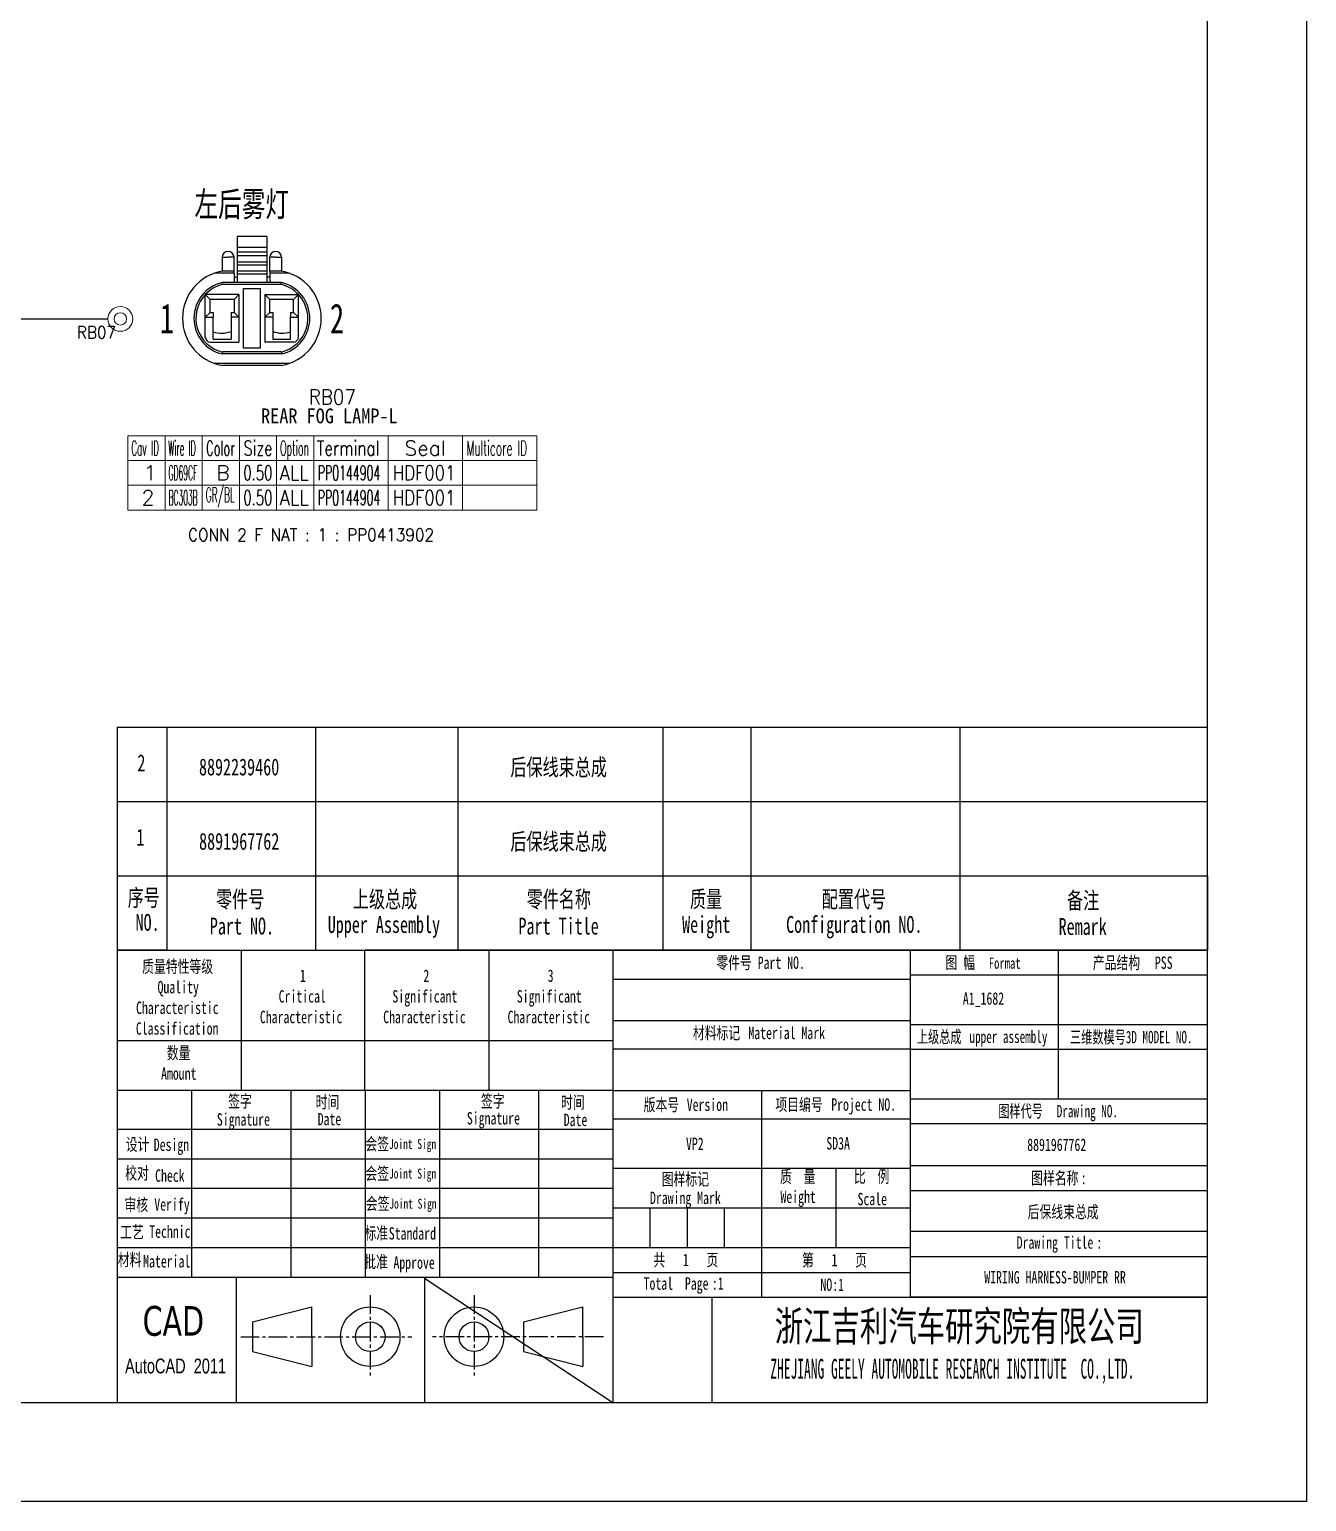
# Model space of a CAD drawing. Header units: inches. Extents: x 47316 to 59086, y 3141 to 11743.
# Drawn here: x 51687.2 to 51944.9, y 3325.1 to 3622.1 of the extents above; entities that cross this region are included whole.
import ezdxf

# ---------------------------------------------------------------- set-up
doc = ezdxf.new("R2010")
doc.units = ezdxf.units.IN
doc.header["$MEASUREMENT"] = 0
doc.linetypes.add('CENTER2', pattern=[1.125, 0.75, -0.125, 0.125, -0.125])
doc.styles.add('MtX_@FangSong_GB2312', font='')
doc.styles.add('MtX_Arial', font='')
doc.styles.add('MtX_FangSong_GB2312', font='')
doc.styles.add('MtX_KaiTi_GB2312', font='')
doc.styles.add('MtX_SimSun', font='')
doc.styles.add('MtX_SimSun_1', font='')
doc.styles.add('MtX_Verdana', font='')
doc.styles.get("Standard").update_dxf_attribs({"font": ''})
doc.styles.get('MtX_@FangSong_GB2312').set_extended_font_data('@FangSong_GB2312')
doc.styles.get('MtX_Arial').set_extended_font_data('Arial')
doc.styles.get('MtX_FangSong_GB2312').set_extended_font_data('FangSong_GB2312')
doc.styles.get('MtX_KaiTi_GB2312').set_extended_font_data('KaiTi_GB2312')
doc.styles.get('MtX_SimSun').set_extended_font_data('SimSun')
doc.styles.get('MtX_SimSun_1').set_extended_font_data('SimSun')
doc.styles.get('MtX_Verdana').set_extended_font_data('Verdana')
doc.styles.get('Standard').set_extended_font_data('SimSun')
doc.linetypes.add('_VH_FELT_TAPE', pattern='A,0.4,-0.7,["FELT",Standard,S=0.3,R=0,X=-0.5,Y=-0.15],-0.7', length=1.8)

msp = doc.modelspace()

# ---------------------------------------------------------------- linework, layer by layer
at = {"color": 0, "lineweight": -3}
for p, q in [((51944.93, 3919.09), (51944.93, 3325.09)), ((51924.93, 3345.09), (51924.93, 3899.09)), ((51704.93, 3481.33), (51924.99, 3481.33)), ((51704.93, 3481.33), (51704.93, 3436.33)), ((51714.93, 3481.33), (51714.93, 3436.33)), ((51744.93, 3481.33), (51744.93, 3436.33)), ((51773.64, 3481.33), (51773.64, 3436.33)), ((51815.05, 3481.33), (51815.05, 3436.33)), ((51832.77, 3481.33), (51832.77, 3436.33)), ((51874.99, 3481.33), (51874.99, 3436.33)), ((51704.93, 3466.33), (51924.99, 3466.33)), ((51704.93, 3451.33), (51924.99, 3451.33)), ((51924.93, 3436.33), (51924.93, 3451.33)), ((51924.99, 3436.33), (51924.99, 3451.33)), ((51704.93, 3436.33), (51864.87, 3436.33)), ((51714.93, 3436.33), (51704.93, 3436.33)), ((51704.93, 3436.33), (51704.93, 3345.09)), ((51704.93, 3436.33), (51704.93, 3409.86)), ((51704.93, 3436.33), (51714.93, 3436.33)), ((51704.93, 3436.33), (51924.99, 3436.33)), ((51704.99, 3436.33), (51864.93, 3436.33)), ((51714.99, 3436.33), (51704.99, 3436.33)), ((51704.99, 3436.33), (51714.99, 3436.33)), ((51714.93, 3436.33), (51724.93, 3436.33)), ((51714.99, 3436.33), (51724.99, 3436.33)), ((51729.96, 3436.33), (51729.96, 3408.01)), ((51754.8, 3436.33), (51754.8, 3408.01)), ((51924.99, 3436.33), (51754.99, 3436.33)), ((51760.93, 3436.33), (51775.93, 3436.33)), ((51760.99, 3436.33), (51775.99, 3436.33)), ((51779.9, 3436.33), (51779.9, 3408.01)), ((51804.93, 3436.33), (51804.93, 3345.09)), ((51804.93, 3436.33), (51804.93, 3431.33)), ((51804.93, 3436.33), (51864.93, 3436.33)), ((51804.99, 3436.33), (51864.99, 3436.33)), ((51864.87, 3436.33), (51924.93, 3436.33)), ((51864.93, 3436.33), (51864.93, 3366.33)), ((51864.93, 3436.33), (51924.99, 3436.33)), ((51894.9, 3406.33), (51894.9, 3436.33)), ((51804.93, 3430.5), (51864.93, 3430.5)), ((51864.87, 3431.33), (51924.93, 3431.33)), ((51804.93, 3422.17), (51864.87, 3422.17)), ((51864.87, 3421.33), (51924.93, 3421.33)), ((51804.93, 3418.01), (51704.93, 3418.01)), ((51704.93, 3416.33), (51704.93, 3411.33)), ((51864.87, 3416.33), (51804.93, 3416.33)), ((51864.87, 3416.33), (51924.93, 3416.33)), ((51704.93, 3409.86), (51704.93, 3407.93)), ((51804.93, 3408.01), (51704.93, 3408.01)), ((51719.93, 3408.01), (51719.93, 3370.38)), ((51739.93, 3408.01), (51739.93, 3370.38)), ((51754.93, 3408.01), (51754.93, 3370.38)), ((51789.93, 3408.01), (51769.93, 3408.01)), ((51769.93, 3408.01), (51769.93, 3370.38)), ((51789.93, 3408.01), (51789.93, 3370.38)), ((51804.93, 3408.01), (51864.93, 3408.01)), ((51834.93, 3408.01), (51834.93, 3366.33)), ((51864.87, 3406.33), (51924.93, 3406.33)), ((51804.93, 3402.33), (51864.93, 3402.33)), ((51864.87, 3401.33), (51924.93, 3401.33)), ((51704.93, 3400.22), (51804.93, 3400.22)), ((51704.93, 3394.25), (51804.93, 3394.25)), ((51804.93, 3392.33), (51864.93, 3392.33)), ((51849.93, 3392.33), (51849.93, 3376.33)), ((51864.87, 3392.89), (51924.93, 3392.89)), ((51704.93, 3388.28), (51769.93, 3388.28)), ((51769.93, 3388.28), (51804.93, 3388.28)), ((51864.87, 3387.81), (51924.93, 3387.81)), ((51804.93, 3384.33), (51834.93, 3384.33)), ((51812.43, 3384.33), (51812.43, 3376.33)), ((51819.93, 3384.33), (51819.93, 3376.33)), ((51827.43, 3384.33), (51827.43, 3376.33)), ((51834.93, 3384.33), (51864.93, 3384.33)), ((51704.93, 3382.32), (51804.93, 3382.32)), ((51864.87, 3379.61), (51924.93, 3379.61)), ((51704.93, 3376.35), (51804.93, 3376.35)), ((51804.93, 3376.33), (51864.93, 3376.33)), ((51864.87, 3374.53), (51924.93, 3374.53)), ((51804.93, 3371.33), (51864.93, 3371.33)), ((51704.93, 3370.38), (51804.93, 3370.38)), ((51728.93, 3370.18), (51728.93, 3345.09)), ((51766.95, 3370.18), (51766.95, 3345.09)), ((51766.95, 3370.18), (51804.93, 3345.09)), ((51804.93, 3366.33), (51864.93, 3366.33)), ((51824.93, 3366.33), (51824.93, 3345.09)), ((51864.93, 3366.33), (51924.93, 3366.33)), ((51924.93, 3366.33), (51864.93, 3366.33)), ((51732.23, 3361.36), (51744.23, 3364.36)), ((51744.23, 3358.36), (51744.23, 3364.36)), ((51786.91, 3361.34), (51798.91, 3364.34)), ((51798.91, 3358.16), (51798.91, 3364.34)), ((51732.23, 3361.36), (51732.23, 3355.36)), ((51786.91, 3361.34), (51786.91, 3355.34)), ((51744.23, 3358.36), (51744.23, 3352.36)), ((51755.99, 3358.34), (51755.99, 3358.34)), ((51776.93, 3358.34), (51776.93, 3358.34)), ((51798.91, 3358.34), (51798.91, 3352.34)), ((51732.23, 3355.36), (51744.23, 3352.36)), ((51786.91, 3355.34), (51798.91, 3352.34)), ((50282.93, 3345.09), (51924.93, 3345.09)), ((51705.35, 3345.09), (51924.93, 3345.09)), ((51944.93, 3325.09), (50262.93, 3325.09))]:
    msp.add_line(p, q, dxfattribs=at)
at = {"color": 0, "lineweight": -3, "ltscale": 0.075}
for p, q in [((51735.1, 3580.31), (51729.1, 3580.31)), ((51735.1, 3578.11), (51729.1, 3578.11)), ((51735.1, 3577.17), (51729.1, 3577.17)), ((51735.1, 3576.42), (51729.1, 3576.42)), ((51735.1, 3575.11), (51729.1, 3575.11)), ((51735.1, 3574.51), (51729.1, 3574.51)), ((51735.1, 3573.31), (51729.1, 3573.31)), ((51735.1, 3572.71), (51729.1, 3572.71))]:
    msp.add_line(p, q, dxfattribs=at)
at = {"color": 0, "lineweight": -3, "ltscale": 0.027502}
for p, q in [((51729.1, 3580.31), (51729.1, 3578.11)), ((51735.1, 3580.31), (51735.1, 3578.11))]:
    msp.add_line(p, q, dxfattribs=at)
at = {"color": 0, "lineweight": -3, "ltscale": 0.034998}
for p, q in [((51726.1, 3576.11), (51726.1, 3573.31)), ((51728.5, 3573.31), (51728.5, 3576.11)), ((51735.7, 3573.31), (51735.7, 3576.11)), ((51738.1, 3576.11), (51738.1, 3573.31))]:
    msp.add_line(p, q, dxfattribs=at)
at = {"color": 0, "lineweight": -3, "ltscale": 0.015001}
for p, q in [((51726.1, 3576.11), (51727.3, 3576.11)), ((51736.9, 3576.11), (51735.7, 3576.11))]:
    msp.add_line(p, q, dxfattribs=at)
at = {"color": 0, "lineweight": -3, "ltscale": 0.014999}
for p, q in [((51728.5, 3576.11), (51727.3, 3576.11)), ((51736.9, 3576.11), (51738.1, 3576.11)), ((51729.1, 3574.51), (51729.1, 3573.31)), ((51735.1, 3574.51), (51735.1, 3573.31))]:
    msp.add_line(p, q, dxfattribs=at)
at = {"color": 0, "lineweight": -3, "ltscale": 0.011819}
for p, q in [((51729.1, 3578.11), (51729.1, 3577.17)), ((51735.1, 3578.11), (51735.1, 3577.17))]:
    msp.add_line(p, q, dxfattribs=at)
at = {"color": 0, "lineweight": -3, "ltscale": 0.009348}
for p, q in [((51729.1, 3577.17), (51729.1, 3576.42)), ((51735.1, 3577.17), (51735.1, 3576.42))]:
    msp.add_line(p, q, dxfattribs=at)
at = {"color": 0, "lineweight": -3, "ltscale": 0.016333}
for p, q in [((51729.1, 3576.42), (51729.1, 3575.11)), ((51735.1, 3576.42), (51735.1, 3575.11))]:
    msp.add_line(p, q, dxfattribs=at)
at = {"color": 0, "lineweight": -3, "ltscale": 0.04928}
msp.add_line((51728.5, 3572.91), (51724.56, 3572.91), dxfattribs=at)
at = {"color": 0, "lineweight": -3, "ltscale": 0.03}
for p, q in [((51728.5, 3573.31), (51726.1, 3573.31)), ((51738.1, 3573.31), (51735.7, 3573.31))]:
    msp.add_line(p, q, dxfattribs=at)
at = {"color": 0, "lineweight": -3, "ltscale": 0.005002}
for p, q in [((51728.5, 3572.91), (51728.5, 3573.31)), ((51735.7, 3573.31), (51735.7, 3572.91))]:
    msp.add_line(p, q, dxfattribs=at)
at = {"color": 0, "lineweight": -3, "ltscale": 0.023749}
for p, q in [((51728.5, 3572.91), (51728.5, 3571.01)), ((51735.7, 3572.91), (51735.7, 3571.01))]:
    msp.add_line(p, q, dxfattribs=at)
at = {"color": 0, "lineweight": -3, "ltscale": 0.007498}
for p, q in [((51729.1, 3575.11), (51729.1, 3574.51)), ((51735.1, 3575.11), (51735.1, 3574.51))]:
    msp.add_line(p, q, dxfattribs=at)
at = {"color": 0, "lineweight": -3, "ltscale": 0.007501}
for p, q in [((51729.1, 3573.31), (51729.1, 3572.71)), ((51735.1, 3573.31), (51735.1, 3572.71)), ((51723.7, 3565.01), (51724.3, 3565.01)), ((51735.7, 3565.01), (51736.3, 3565.01))]:
    msp.add_line(p, q, dxfattribs=at)
at = {"color": 0, "lineweight": -3, "ltscale": 0.049281}
msp.add_line((51739.64, 3572.91), (51735.7, 3572.91), dxfattribs=at)
at = {"color": 0, "lineweight": -3, "ltscale": 0.15}
for p, q in [((51738.1, 3571.01), (51726.1, 3571.01)), ((51730.4, 3557.81), (51730.4, 3569.81)), ((51733.8, 3569.81), (51733.8, 3557.81)), ((51738.1, 3556.61), (51726.1, 3556.61)), ((51738.1, 3554.31), (51726.1, 3554.31))]:
    msp.add_line(p, q, dxfattribs=at)
at = {"color": 0, "lineweight": -3, "ltscale": 0.005037}
for p, q in [((51726.15, 3570.61), (51726.1, 3571.01)), ((51726.15, 3557.01), (51726.1, 3556.61))]:
    msp.add_line(p, q, dxfattribs=at)
at = {"color": 0, "lineweight": -3, "ltscale": 0.14882}
for p, q in [((51738.05, 3570.61), (51726.15, 3570.61)), ((51738.05, 3557.01), (51726.15, 3557.01))]:
    msp.add_line(p, q, dxfattribs=at)
at = {"color": 0, "lineweight": -3, "ltscale": 0.021249}
for p, q in [((51729.1, 3572.71), (51729.1, 3571.01)), ((51735.1, 3572.71), (51735.1, 3571.01))]:
    msp.add_line(p, q, dxfattribs=at)
at = {"color": 0, "lineweight": -3, "ltscale": 0.005036}
for p, q in [((51738.05, 3570.61), (51738.1, 3571.01)), ((51738.05, 3557.01), (51738.1, 3556.61))]:
    msp.add_line(p, q, dxfattribs=at)
at = {"color": 0, "lineweight": -3, "ltscale": 0.085001}
msp.add_line((51729.5, 3568.61), (51722.7, 3568.61), dxfattribs=at)
at = {"color": 0, "lineweight": -3, "ltscale": 0.017678}
for p, q in [((51722.7, 3568.61), (51723.7, 3567.61)), ((51729.5, 3568.61), (51728.5, 3567.61)), ((51734.7, 3568.61), (51735.7, 3567.61)), ((51741.5, 3568.61), (51740.5, 3567.61)), ((51722.7, 3564.01), (51723.7, 3565.01)), ((51729.5, 3564.01), (51728.5, 3565.01)), ((51734.7, 3564.01), (51735.7, 3565.01)), ((51741.5, 3564.01), (51740.5, 3565.01))]:
    msp.add_line(p, q, dxfattribs=at)
at = {"color": 0, "lineweight": -3, "ltscale": 0.107422}
msp.add_line((51722.7, 3560.01), (51722.7, 3568.61), dxfattribs=at)
at = {"color": 0, "lineweight": -3, "ltscale": 7.62939e-05}
msp.add_line((51722.7, 3568.61), (51722.7, 3568.61), dxfattribs=at)
at = {"color": 0, "lineweight": -3, "ltscale": 0.060001}
for p, q in [((51728.5, 3567.61), (51723.7, 3567.61)), ((51740.5, 3567.61), (51735.7, 3567.61))]:
    msp.add_line(p, q, dxfattribs=at)
at = {"color": 0, "lineweight": -3, "ltscale": 0.032498}
for p, q in [((51723.7, 3565.01), (51723.7, 3567.61)), ((51728.5, 3567.61), (51728.5, 3565.01)), ((51735.7, 3565.01), (51735.7, 3567.61)), ((51740.5, 3565.01), (51740.5, 3567.61))]:
    msp.add_line(p, q, dxfattribs=at)
at = {"color": 0, "lineweight": -3, "ltscale": 0.119998}
for p, q in [((51729.5, 3568.61), (51729.5, 3559.01)), ((51734.7, 3568.61), (51734.7, 3559.01))]:
    msp.add_line(p, q, dxfattribs=at)
at = {"color": 0, "lineweight": -3, "ltscale": 0.0425}
for p, q in [((51730.4, 3569.81), (51733.8, 3569.81)), ((51733.8, 3557.81), (51730.4, 3557.81))]:
    msp.add_line(p, q, dxfattribs=at)
at = {"color": 0, "lineweight": -3, "ltscale": 0.084927}
msp.add_line((51734.7, 3568.61), (51741.49, 3568.61), dxfattribs=at)
at = {"color": 0, "lineweight": -3, "ltscale": 7.32422e-05}
msp.add_line((51741.49, 3568.61), (51741.5, 3568.61), dxfattribs=at)
at = {"color": 0, "lineweight": -3, "ltscale": 0.107498}
msp.add_line((51741.5, 3560.01), (51741.5, 3568.61), dxfattribs=at)
at = {"color": 0, "lineweight": -3, "ltscale": 0.020001}
for p, q in [((51722.7, 3564.01), (51724.3, 3564.01)), ((51736.3, 3564.01), (51734.7, 3564.01))]:
    msp.add_line(p, q, dxfattribs=at)
at = {"color": 0, "lineweight": -3, "ltscale": 0.0125}
for p, q in [((51724.3, 3565.01), (51724.3, 3564.01)), ((51727.9, 3565.01), (51727.9, 3564.01)), ((51736.3, 3565.01), (51736.3, 3564.01)), ((51739.9, 3565.01), (51739.9, 3564.01))]:
    msp.add_line(p, q, dxfattribs=at)
at = {"color": 0, "lineweight": -3, "ltscale": 0.055002}
for p, q in [((51724.3, 3559.61), (51724.3, 3564.01)), ((51727.9, 3564.01), (51727.9, 3559.61)), ((51736.3, 3564.01), (51736.3, 3559.61)), ((51739.9, 3559.61), (51739.9, 3564.01))]:
    msp.add_line(p, q, dxfattribs=at)
at = {"color": 0, "lineweight": -3, "ltscale": 0.0075}
for p, q in [((51727.9, 3565.01), (51728.5, 3565.01)), ((51739.9, 3565.01), (51740.5, 3565.01))]:
    msp.add_line(p, q, dxfattribs=at)
at = {"color": 0, "lineweight": -3, "ltscale": 0.02}
for p, q in [((51729.5, 3564.01), (51727.9, 3564.01)), ((51739.9, 3564.01), (51741.5, 3564.01))]:
    msp.add_line(p, q, dxfattribs=at)
at = {"color": 0, "lineweight": -3, "ltscale": 0.072501}
for p, q in [((51723.7, 3559.01), (51729.5, 3559.01)), ((51740.5, 3559.01), (51734.7, 3559.01))]:
    msp.add_line(p, q, dxfattribs=at)
at = {"color": 0, "lineweight": -3, "ltscale": 0.045}
for p, q in [((51724.3, 3559.61), (51727.9, 3559.61)), ((51736.3, 3559.61), (51739.9, 3559.61))]:
    msp.add_line(p, q, dxfattribs=at)
at = {"color": 0, "lineweight": -3, "ltscale": 0.18856}
msp.add_line((51739.64, 3554.71), (51724.56, 3554.71), dxfattribs=at)
at = {"color": 0, "linetype": 'Continuous', "lineweight": 15}
for p, q in [((51707.1, 3540.12), (51789.6, 3540.12)), ((51707.1, 3535.12), (51707.1, 3540.12)), ((51707.1, 3535.12), (51789.6, 3535.12))]:
    msp.add_line(p, q, dxfattribs=at)
at = {"color": 7, "linetype": 'Continuous', "lineweight": 15}
for p, q in [((51714.6, 3535.12), (51714.6, 3540.12)), ((51722.1, 3535.12), (51722.1, 3540.12)), ((51729.6, 3535.12), (51729.6, 3540.12)), ((51737.1, 3535.12), (51737.1, 3540.12)), ((51744.6, 3535.12), (51744.6, 3540.12)), ((51759.6, 3535.12), (51759.6, 3540.12)), ((51774.6, 3535.12), (51774.6, 3540.12)), ((51789.6, 3535.12), (51789.6, 3540.12))]:
    msp.add_line(p, q, dxfattribs=at)
at = {"color": 102, "linetype": 'Continuous', "lineweight": 15}
for p, q in [((51714.6, 3530.12), (51714.6, 3535.12)), ((51722.1, 3530.12), (51722.1, 3535.12)), ((51729.6, 3530.12), (51729.6, 3535.12)), ((51737.1, 3530.12), (51737.1, 3535.12)), ((51744.6, 3530.12), (51744.6, 3535.12)), ((51759.6, 3530.12), (51759.6, 3535.12)), ((51774.6, 3530.12), (51774.6, 3535.12)), ((51714.6, 3525.12), (51714.6, 3530.12)), ((51722.1, 3525.12), (51722.1, 3530.12)), ((51729.6, 3525.12), (51729.6, 3530.12)), ((51737.1, 3525.12), (51737.1, 3530.12)), ((51744.6, 3525.12), (51744.6, 3530.12)), ((51759.6, 3525.12), (51759.6, 3530.12)), ((51774.6, 3525.12), (51774.6, 3530.12))]:
    msp.add_line(p, q, dxfattribs=at)
at = {"color": 0, "linetype": 'CENTER2', "lineweight": -3, "ltscale": 5}
for p, q in [((51755.99, 3366.74), (51755.99, 3349.96)), ((51776.93, 3366.74), (51776.93, 3349.96)), ((51729.85, 3358.34), (51764.39, 3358.34)), ((51803.06, 3358.34), (51768.53, 3358.34))]:
    msp.add_line(p, q, dxfattribs=at)
at = {"color": 0, "linetype": 'Continuous', "lineweight": 15}
for points in [[(51707.1, 3530.12), (51707.1, 3535.12), (51789.6, 3535.12), (51789.6, 3530.12)], [(51707.1, 3525.12), (51707.1, 3530.12), (51789.6, 3530.12), (51789.6, 3525.12)]]:
    msp.add_lwpolyline(points, close=True, dxfattribs=at)
at = {"color": 0, "linetype": '_VH_FELT_TAPE', "lineweight": -3, "ltscale": 5}
msp.add_polyline3d([(51566.01, 3563.68, 0), (51681.65, 3563.68, 0), (51703.05, 3563.68, 0)], dxfattribs=at)
at = {"color": 0, "linetype": 'Continuous', "lineweight": 15}
for radius in [2.5, 1.25]:
    msp.add_circle((51705.55, 3563.68), radius, dxfattribs=at)
at = {"color": 0, "lineweight": -3}
for centre, radius in [((51755.99, 3358.34), 6), ((51776.93, 3358.34), 6), ((51755.99, 3358.34), 3), ((51776.93, 3358.34), 3)]:
    msp.add_circle(centre, radius, dxfattribs=at)
for centre, radius, start, end in [((51727.3, 3576.11), 1.2, 0, 180), ((51736.9, 3576.11), 1.2, 0, 180), ((51727.74, 3563.81), 9.64, 99.7982, 260.2018), ((51736.46, 3563.81), 9.64, 279.7982, 80.2018), ((51727.8, 3563.81), 7.4, 103.265, 256.735), ((51727.8, 3563.81), 7, 103.6407, 136.6879), ((51726, 3566.01), 6.7, 62.4394, 68.0909), ((51738.2, 3566.01), 6.7, 111.9091, 117.5606), ((51736.4, 3563.81), 7, 43.3121, 76.3593), ((51736.4, 3563.81), 7.4, 283.265, 76.735), ((51727.8, 3563.81), 7, 136.7582, 256.3593), ((51736.4, 3563.81), 7, 283.6407, 43.2418), ((51726, 3566.01), 5.2, 250.9179, 291.4313), ((51738.2, 3566.01), 5.2, 248.5687, 289.0821), ((51723.7, 3560.01), 1, 180, 270), ((51740.5, 3560.01), 1, 270, 360)]:
    msp.add_arc(centre, radius, start, end, dxfattribs=at)

# ---------------------------------------------------------------- texts
for s, height, style, width, p in [('左后雾灯', 5, 'MtX_SimSun', 0.7, (51720.51, 3584.34)), ('2', 3.4, 'MtX_SimSun', 0.7, (51708.99, 3472.41)), ('8892239460', 3.4, 'MtX_SimSun', 0.7, (51721.43, 3471.59)), ('后保线束总成', 3.4, 'MtX_SimSun', 0.7, (51784.27, 3471.54)), ('1', 3.4, 'MtX_SimSun', 0.7, (51708.78, 3457.41)), ('后保线束总成', 3.4, 'MtX_SimSun', 0.7, (51784.27, 3456.54)), ('8891967762', 3.4, 'MtX_SimSun', 0.7, (51721.45, 3456.59)), ('序号', 3.4, 'MtX_SimSun', 0.7, (51707.04, 3445.21)), ('零件号', 3.4, 'MtX_SimSun', 0.7, (51724.86, 3444.92)), ('上级总成', 3.4, 'MtX_SimSun', 0.7, (51752.48, 3444.91)), ('零件名称', 3.4, 'MtX_SimSun', 0.7, (51787.55, 3444.92)), ('质量', 3.4, 'MtX_SimSun', 0.7, (51820.5, 3444.93)), ('配置代号', 3.4, 'MtX_SimSun', 0.7, (51847.11, 3444.92)), ('备注', 3.4, 'MtX_SimSun', 0.7, (51896.59, 3444.66)), ('NO.', 3.4, 'MtX_SimSun', 0.7, (51708.63, 3440.23)), ('Part NO.', 3.4, 'MtX_SimSun', 0.7, (51723.62, 3439.49)), ('Upper Assembly', 3.4, 'MtX_SimSun', 0.7, (51747.41, 3439.8)), ('Part Title', 3.4, 'MtX_SimSun', 0.7, (51785.9, 3439.49)), ('Weight', 3.4, 'MtX_SimSun', 0.7, (51818.92, 3439.82)), ('Configuration NO.', 3.4, 'MtX_SimSun', 0.7, (51839.9, 3439.82)), ('Remark', 3.4, 'MtX_SimSun', 0.7, (51894.89, 3439.4)), ('质量特性等级', 2.5, 'MtX_SimSun', 0.7, (51709.96, 3431.78)), ('零件号 Part NO.', 2.5, 'MtX_SimSun', 0.7, (51825.82, 3432.55)), ('图 幅', 2.5, 'MtX_SimSun', 0.7, (51872.04, 3432.58)), ('Format', 2.25, 'MtX_SimSun', 0.7, (51880.8, 3432.58)), ('产品结构', 2.5, 'MtX_SimSun', 0.7, (51901.8, 3432.55)), ('PSS', 2.5, 'MtX_SimSun', 0.7, (51914.32, 3432.55)), ('1', 2.5, 'MtX_SimSun', 0.7, (51741.79, 3429.92)), ('2', 2.5, 'MtX_SimSun', 0.7, (51766.71, 3429.92)), ('3', 2.5, 'MtX_SimSun', 0.7, (51791.79, 3429.92)), ('Quality', 2.5, 'MtX_SimSun', 0.7, (51713.07, 3427.62)), ('Critical', 2.5, 'MtX_SimSun', 0.7, (51737.51, 3425.76)), ('Significant', 2.5, 'MtX_SimSun', 0.7, (51760.47, 3425.76)), ('Significant', 2.5, 'MtX_SimSun', 0.7, (51785.57, 3425.76)), ('A1_1682', 2.5, 'MtX_SimSun', 0.7, (51875.57, 3425.33)), ('Characteristic', 2.5, 'MtX_SimSun', 0.7, (51708.73, 3423.45)), ('Classification', 2.5, 'MtX_SimSun', 0.7, (51708.69, 3419.28)), ('Characteristic', 2.5, 'MtX_SimSun', 0.7, (51733.71, 3421.59)), ('Characteristic', 2.5, 'MtX_SimSun', 0.7, (51758.6, 3421.59)), ('Characteristic', 2.5, 'MtX_SimSun', 0.7, (51783.69, 3421.59)), ('材料标记', 2.5, 'MtX_SimSun', 0.7, (51821.09, 3418.38)), (' Material Mark', 2.5, 'MtX_SimSun', 0.7, (51831.1, 3418.38)), ('数量', 2.5, 'MtX_SimSun', 0.7, (51714.93, 3414.35)), ('Amount', 2.5, 'MtX_SimSun', 0.7, (51713.78, 3410.19)), ('签字', 2.5, 'MtX_FangSong_GB2312', 0.7, (51727.31, 3404.61)), ('时间', 2.5, 'MtX_FangSong_GB2312', 0.7, (51744.97, 3404.44)), ('签字', 2.5, 'MtX_FangSong_GB2312', 0.7, (51778.33, 3404.61)), ('时间', 2.5, 'MtX_FangSong_GB2312', 0.7, (51794.47, 3404.38)), ('版本号', 2.5, 'MtX_SimSun', 0.7, (51811.15, 3403.89)), ('项目编号 ', 2.5, 'MtX_SimSun', 0.7, (51837.74, 3403.93)), ('Signature', 2.5, 'MtX_SimSun', 0.7, (51775.49, 3401.17)), (' Version', 2.5, 'MtX_SimSun', 0.7, (51818.66, 3403.89)), ('Project NO.', 2.5, 'MtX_SimSun', 0.7, (51849.01, 3403.93)), ('Signature', 2.5, 'MtX_SimSun', 0.7, (51725.04, 3400.92)), ('Date', 2.5, 'MtX_SimSun', 0.7, (51745.38, 3401)), ('Date', 2.5, 'MtX_SimSun', 0.7, (51795.03, 3400.84)), ('设计', 2.5, 'MtX_FangSong_GB2312', 0.7, (51706.65, 3395.89)), ('Design', 2.5, 'MtX_SimSun', 0.7, (51712.3, 3395.83)), ('会签', 2.5, 'MtX_SimSun', 0.7, (51755, 3396)), ('Joint Sign', 2, 'MtX_SimSun', 0.7, (51759.77, 3396.22)), ('VP2', 2.5, 'MtX_SimSun', 0.7, (51819.7, 3396.01)), ('SD3A', 2.5, 'MtX_SimSun', 0.7, (51848.02, 3396.11)), ('校对', 2.5, 'MtX_FangSong_GB2312', 0.7, (51706.54, 3390.11)), ('Check', 2.5, 'MtX_SimSun', 0.7, (51712.57, 3389.6)), ('会签', 2.5, 'MtX_SimSun', 0.7, (51755, 3390.03)), ('Joint Sign', 2, 'MtX_SimSun', 0.7, (51759.77, 3390.25)), ('图样标记', 2.5, 'MtX_SimSun', 0.7, (51814.81, 3388.88)), ('质  量', 2.5, 'MtX_SimSun', 0.7, (51838.67, 3389.4)), ('比  例', 2.5, 'MtX_SimSun', 0.7, (51853.59, 3389.42)), ('图样名称', 2.5, 'MtX_SimSun', 0.7, (51889.35, 3389.11)), (':', 2.5, 'MtX_SimSun_1', 0.7, (51899.36, 3389.11)), ('审核', 2.5, 'MtX_FangSong_GB2312', 0.7, (51706.39, 3383.71)), ('Verify', 2.5, 'MtX_SimSun', 0.7, (51712.41, 3383.78)), ('会签', 2.5, 'MtX_SimSun', 0.7, (51755.08, 3383.95)), ('Joint Sign', 2, 'MtX_SimSun', 0.7, (51759.84, 3384.17)), ('Drawing Mark', 2.5, 'MtX_SimSun', 0.7, (51812.44, 3385.11)), ('Weight', 2.5, 'MtX_SimSun', 0.7, (51838.76, 3385.32)), ('Scale', 2.5, 'MtX_SimSun', 0.7, (51854.32, 3384.87)), ('工艺', 2.5, 'MtX_SimSun', 0.7, (51705.53, 3378.22)), ('Technic', 2.5, 'MtX_SimSun', 0.7, (51711.39, 3378.29)), ('标准', 2.5, 'MtX_SimSun', 0.7, (51754.82, 3377.99)), ('Standard', 2.5, 'MtX_SimSun', 0.7, (51759.73, 3377.93)), ('Drawing Title', 2.5, 'MtX_SimSun', 0.7, (51886.43, 3376.1)), (':', 2.5, 'MtX_Verdana', 0.7, (51902.7, 3376.1)), ('材料', 2.5, 'MtX_SimSun', 0.7, (51705.05, 3372.64)), ('Material', 2.5, 'MtX_SimSun', 0.7, (51710.16, 3372.31)), ('批准', 2.5, 'MtX_FangSong_GB2312', 0.7, (51754.77, 3372.21)), ('Approve', 2.5, 'MtX_SimSun', 0.7, (51760.67, 3372.04)), ('共\u3000 1 \u3000页', 2.5, 'MtX_SimSun', 0.7, (51813.11, 3372.58)), ('第\u3000 1 \u3000页', 2.5, 'MtX_SimSun', 0.7, (51843.11, 3372.56)), ('Total  Page', 2.5, 'MtX_SimSun', 0.7, (51811.15, 3367.82)), (':1', 2.5, 'MtX_@FangSong_GB2312', 0.7, (51824.92, 3367.82)), ('NO:1', 2.5, 'MtX_SimSun', 0.7, (51846.83, 3367.58)), ('CAD', 6, 'MtX_Verdana', 0.7, (51710.05, 3358.54)), ('浙江吉利汽车研究院有限公司', 6, 'MtX_KaiTi_GB2312', 0.7, (51837.61, 3357.47)), ('AutoCAD  2011', 3, 'MtX_Arial', 0.7, (51706.51, 3350.94)), ('ZHEJIANG GEELY AUTOMOBILE RESEARCH INSTITUTE  CO.,LTD.', 4, 'MtX_SimSun', 0.5, (51836.72, 3349.88))]:
    msp.add_text(s, height=height, dxfattribs=dict(at, style=style, width=width)).set_placement(p)
at = {"color": 0, "linetype": 'ByBlock', "lineweight": -3, "style": 'MtX_SimSun', "width": 0.7}
for s, p in [('1', (51713.54, 3560.77)), ('2', (51747.86, 3560.77))]:
    msp.add_text(s, height=6, dxfattribs=at).set_placement(p)
at = {"color": 7, "lineweight": -3, "style": 'MtX_SimSun', "width": 0.66}
for s, p in [('上级总成', (51866.3, 3417.61)), ('upper assembly', (51876.92, 3417.61)), ('三维数模号3D MODEL NO.', (51897.2, 3417.54)), ('图样代号', (51882.72, 3402.61)), ('Drawing NO.', (51894.52, 3402.61))]:
    msp.add_text(s, height=2.5, dxfattribs=at).set_placement(p)
at = {"color": 0, "lineweight": -3, "width": 0.7}
for s, p in [('8891967762', (51888.56, 3395.82)), ('后保线束总成', (51888.65, 3382.28)), ('WIRING HARNESS-BUMPER RR', (51879.89, 3369.09))]:
    msp.add_text(s, height=2.5, dxfattribs=at).set_placement(p)
at = {"color": 21, "linetype": 'Continuous', "lineweight": 15, "attachment_point": 1}
for s, insert, char_height, width in [('\\Fromans.shx;\\W0.9000000000;\\T1.0000000000;\\o\\lRB07', (51696.79, 3562.22), 2.5, 8.7857), ('\\Fromans.shx;\\W0.3760330579;\\T1.0000000000;\\o\\lGD69CF', (51715.26, 3534.12), 3, 6.5), ('\\Fromans.shx;\\W0.6500000000;\\T1.0000000000;\\o\\l0.50', (51730.38, 3534.12), 3, 6.5), ('\\Fromans.shx;\\W0.5384615385;\\T1.0000000000;\\o\\lPP0144904', (51745.41, 3534.12), 3, 14), ('\\Fromans.shx;\\W0.3699186992;\\T1.0000000000;\\o\\lBC303B', (51715.31, 3529.12), 3, 6.5), ('\\Fromans.shx;\\W0.6500000000;\\T1.0000000000;\\o\\l0.50', (51730.38, 3529.12), 3, 6.5), ('\\Fromans.shx;\\W0.5384615385;\\T1.0000000000;\\o\\lPP0144904', (51745.41, 3529.12), 3, 14)]:
    msp.add_mtext(s, dxfattribs=dict(at, insert=insert, char_height=char_height, width=width))
at = {"color": 6, "linetype": 'Continuous', "lineweight": 20, "char_height": 3, "attachment_point": 1}
for s, insert, width in [('\\Fromans.shx;\\W0.9000000000;\\T1.0000000000;\\o\\lRB07', (51743.59, 3549.44), 10.5429), ('\\f黑体|b0|i0|c1|p0;\\W0.9000000000;\\T1.0000000000;\\o\\lREAR FOG LAMP-L', (51733.96, 3545.62), 29.1236)]:
    msp.add_mtext(s, dxfattribs=dict(at, insert=insert, width=width))
at = {"color": 7, "linetype": 'Continuous', "lineweight": 15, "char_height": 3, "attachment_point": 1}
for s, insert, width in [('\\Fromans.shx;\\W0.4292452830;\\T1.0000000000;\\o\\lCav ID', (51707.79, 3539.12), 6.5), ('\\Fromans.shx;\\W0.4026548673;\\T1.0000000000;\\o\\lWire ID', (51715.22, 3539.12), 6.5), ('\\Fromans.shx;\\W0.5687500000;\\T1.0000000000;\\o\\lColor', (51722.85, 3539.12), 6.5), ('\\Fromans.shx;\\W0.7222222222;\\T1.0000000000;\\o\\lSize', (51730.41, 3539.12), 6.5), ('\\Fromans.shx;\\W0.4595959596;\\T1.0000000000;\\o\\lOption', (51737.8, 3539.12), 6.5), ('\\Fromans.shx;\\W0.7480916031;\\T1.0000000000;\\o\\lTerminal', (51745.21, 3539.12), 14), ('\\Fromans.shx;\\W1.0000000000;\\T1.0000000000;\\o\\lSeal', (51762.89, 3539.12), 9.2857), ('\\Fromans.shx;\\W0.5185185185;\\T1.0000000000;\\o\\lMulticore ID', (51775.4, 3539.12), 14), ('\\Fromans.shx;\\W1.0000000000;\\T1.0000000000;\\o\\l1', (51710.28, 3534.12), 2.8571), ('\\Fromans.shx;\\W1.0000000000;\\T1.0000000000;\\o\\l2', (51709.85, 3529.12), 2.8571)]:
    msp.add_mtext(s, dxfattribs=dict(at, insert=insert, width=width))
at = {"color": 140, "linetype": 'Continuous', "lineweight": 15, "char_height": 3, "attachment_point": 1}
for s, insert, width in [('\\Fromans.shx;\\W1.0000000000;\\T1.0000000000;\\o\\lB', (51724.92, 3534.12), 3), ('\\Fromans.shx;\\W0.8750000000;\\T1.0000000000;\\o\\lALL', (51737.73, 3534.12), 6.5), ('\\Fromans.shx;\\W0.8099173554;\\T1.0000000000;\\o\\lHDF001', (51760.56, 3534.12), 14), ('\\Fromans.shx;\\W0.4460784314;\\T1.0000000000;\\o\\lGR/BL', (51722.79, 3529.69), 6.5), ('\\Fromans.shx;\\W0.8750000000;\\T1.0000000000;\\o\\lALL', (51737.73, 3529.12), 6.5), ('\\Fromans.shx;\\W0.8099173554;\\T1.0000000000;\\o\\lHDF001', (51760.56, 3529.12), 14)]:
    msp.add_mtext(s, dxfattribs=dict(at, insert=insert, width=width))
at = {"color": 42, "linetype": 'Continuous', "lineweight": 15, "insert": (51719.21, 3521.37), "char_height": 2.5, "width": 58.9286, "attachment_point": 1}
msp.add_mtext('\\Fromans.shx;\\W0.9000000000;\\T1.0000000000;\\o\\lCONN 2 F NAT : 1 : PP0413902', dxfattribs=at)

doc.saveas('drawing.dxf')
